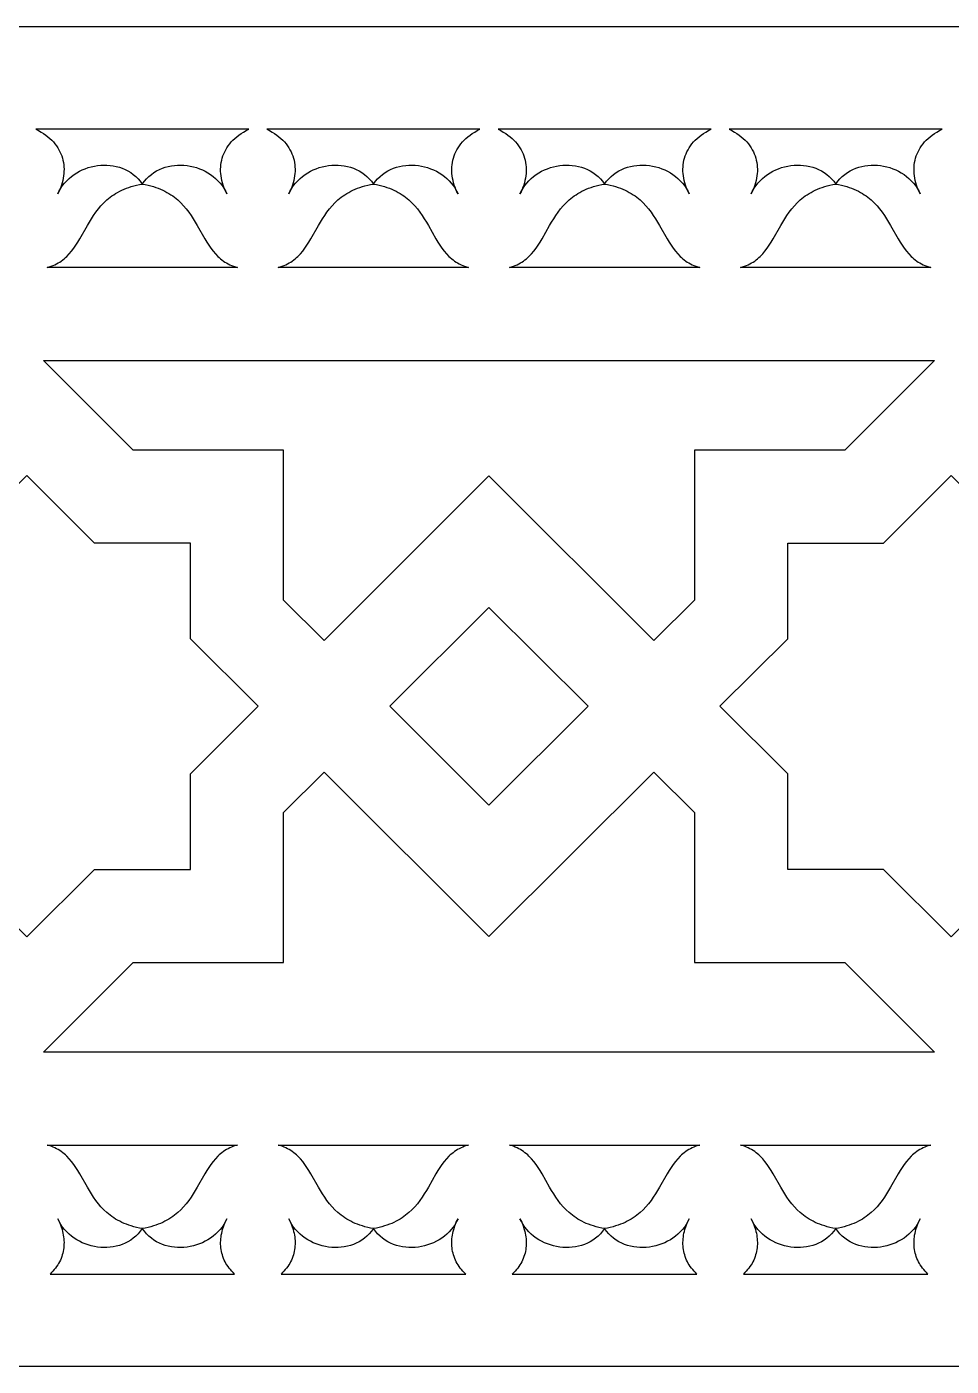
# Model space of a CAD drawing. Extents: x -53 to 63, y -91 to -51.
# Drawn here: x -25.45 to 2.14, y -91.21 to -51.22 of the extents above; entities that cross this region are included whole.
import ezdxf

# ---------------------------------------------------------------- set-up
doc = ezdxf.new("R2010")
doc.units = 0
doc.header["$MEASUREMENT"] = 0
doc.layers.add('LAYER_1', color=18, linetype='CONTINUOUS')

msp = doc.modelspace()

# ---------------------------------------------------------------- linework, layer by layer
at = {"layer": 'LAYER_1'}
for points in [[(63.41, -51.22), (-53.042, -51.22)], [(-53.042, -91.206), (63.41, -91.206)]]:
    msp.add_lwpolyline(points, dxfattribs=at)
for points in [[(-18.824, -54.279), (-25.183, -54.279), (-25.103, -54.319), (-25.027, -54.361), (-24.955, -54.406), (-24.887, -54.453), (-24.824, -54.501), (-24.764, -54.552), (-24.709, -54.604), (-24.658, -54.658), (-24.611, -54.714), (-24.568, -54.771), (-24.528, -54.829), (-24.493, -54.889), (-24.461, -54.95), (-24.434, -55.012), (-24.41, -55.075), (-24.389, -55.139), (-24.372, -55.204), (-24.359, -55.269), (-24.35, -55.336), (-24.344, -55.402), (-24.341, -55.469), (-24.342, -55.537), (-24.346, -55.604), (-24.353, -55.672), (-24.364, -55.74), (-24.378, -55.808), (-24.395, -55.875), (-24.415, -55.943), (-24.438, -56.01), (-24.464, -56.076), (-24.494, -56.142), (-24.526, -56.208), (-24.483, -56.12), (-24.435, -56.037), (-24.381, -55.959), (-24.322, -55.884), (-24.259, -55.814), (-24.19, -55.749), (-24.118, -55.688), (-24.042, -55.632), (-23.962, -55.581), (-23.88, -55.534), (-23.795, -55.493), (-23.707, -55.457), (-23.618, -55.425), (-23.526, -55.399), (-23.434, -55.379), (-23.34, -55.363), (-23.246, -55.353), (-23.152, -55.349), (-23.058, -55.35), (-22.964, -55.357), (-22.871, -55.369), (-22.78, -55.388), (-22.689, -55.412), (-22.601, -55.443), (-22.515, -55.479), (-22.431, -55.522), (-22.351, -55.571), (-22.273, -55.627), (-22.2, -55.688), (-22.13, -55.757), (-22.064, -55.831), (-22.004, -55.913), (-21.917, -55.929), (-21.833, -55.948), (-21.752, -55.968), (-21.674, -55.991), (-21.6, -56.015), (-21.528, -56.041), (-21.459, -56.069), (-21.392, -56.099), (-21.328, -56.131), (-21.267, -56.164), (-21.208, -56.198), (-21.151, -56.234), (-21.097, -56.271), (-21.044, -56.31), (-20.994, -56.35), (-20.946, -56.39), (-20.854, -56.476), (-20.77, -56.565), (-20.691, -56.657), (-20.618, -56.752), (-20.55, -56.85), (-20.485, -56.949), (-20.423, -57.049), (-20.364, -57.15), (-20.138, -57.549), (-20.08, -57.645), (-20.021, -57.738), (-19.959, -57.828), (-19.893, -57.914), (-19.824, -57.996), (-19.75, -58.074), (-19.711, -58.11), (-19.671, -58.146), (-19.628, -58.179), (-19.585, -58.212), (-19.539, -58.242), (-19.492, -58.271), (-19.443, -58.299), (-19.392, -58.324), (-19.339, -58.348), (-19.284, -58.37), (-19.226, -58.389), (-19.166, -58.407), (-24.84, -58.407), (-24.781, -58.389), (-24.723, -58.37), (-24.668, -58.348), (-24.615, -58.324), (-24.564, -58.299), (-24.514, -58.271), (-24.467, -58.242), (-24.422, -58.212), (-24.378, -58.179), (-24.336, -58.146), (-24.296, -58.11), (-24.257, -58.074), (-24.183, -57.996), (-24.113, -57.914), (-24.048, -57.828), (-23.986, -57.738), (-23.926, -57.645), (-23.869, -57.549), (-23.642, -57.15), (-23.583, -57.049), (-23.522, -56.949), (-23.457, -56.85), (-23.388, -56.752), (-23.315, -56.657), (-23.237, -56.565), (-23.152, -56.476), (-23.061, -56.39), (-23.013, -56.35), (-22.963, -56.31), (-22.91, -56.271), (-22.856, -56.234), (-22.799, -56.198), (-22.74, -56.164), (-22.679, -56.131), (-22.615, -56.099), (-22.548, -56.069), (-22.479, -56.041), (-22.407, -56.015), (-22.333, -55.991), (-22.255, -55.968), (-22.174, -55.948), (-22.091, -55.929), (-22.004, -55.913), (-21.943, -55.831), (-21.877, -55.757), (-21.808, -55.688), (-21.734, -55.627), (-21.656, -55.571), (-21.576, -55.522), (-21.492, -55.479), (-21.406, -55.443), (-21.318, -55.412), (-21.227, -55.388), (-21.136, -55.369), (-21.043, -55.357), (-20.949, -55.35), (-20.855, -55.349), (-20.76, -55.353), (-20.666, -55.363), (-20.573, -55.379), (-20.48, -55.399), (-20.389, -55.425), (-20.299, -55.457), (-20.212, -55.493), (-20.127, -55.534), (-20.044, -55.581), (-19.964, -55.632), (-19.888, -55.688), (-19.816, -55.749), (-19.748, -55.814), (-19.684, -55.884), (-19.625, -55.959), (-19.571, -56.037), (-19.523, -56.12), (-19.48, -56.208), (-19.512, -56.142), (-19.542, -56.076), (-19.568, -56.01), (-19.591, -55.943), (-19.611, -55.875), (-19.629, -55.808), (-19.642, -55.74), (-19.653, -55.672), (-19.661, -55.604), (-19.665, -55.537), (-19.666, -55.469), (-19.663, -55.402), (-19.657, -55.336), (-19.647, -55.269), (-19.634, -55.204), (-19.617, -55.139), (-19.597, -55.075), (-19.573, -55.012), (-19.545, -54.95), (-19.514, -54.889), (-19.478, -54.829), (-19.439, -54.771), (-19.396, -54.714), (-19.349, -54.658), (-19.298, -54.604), (-19.243, -54.552), (-19.183, -54.501), (-19.12, -54.453), (-19.052, -54.406), (-18.98, -54.361), (-18.904, -54.319)], [(-11.925, -54.279), (-18.287, -54.279), (-18.206, -54.319), (-18.13, -54.361), (-18.058, -54.406), (-17.99, -54.453), (-17.927, -54.501), (-17.867, -54.552), (-17.812, -54.604), (-17.761, -54.658), (-17.714, -54.714), (-17.671, -54.771), (-17.631, -54.829), (-17.596, -54.889), (-17.564, -54.95), (-17.537, -55.012), (-17.513, -55.075), (-17.492, -55.139), (-17.476, -55.204), (-17.463, -55.269), (-17.453, -55.336), (-17.447, -55.402), (-17.445, -55.469), (-17.445, -55.537), (-17.45, -55.604), (-17.457, -55.672), (-17.468, -55.74), (-17.482, -55.808), (-17.499, -55.875), (-17.519, -55.943), (-17.543, -56.01), (-17.569, -56.076), (-17.599, -56.142), (-17.631, -56.208), (-17.589, -56.12), (-17.541, -56.037), (-17.487, -55.959), (-17.428, -55.884), (-17.364, -55.814), (-17.296, -55.749), (-17.224, -55.688), (-17.147, -55.632), (-17.068, -55.581), (-16.985, -55.534), (-16.9, -55.493), (-16.812, -55.457), (-16.723, -55.425), (-16.631, -55.399), (-16.539, -55.379), (-16.445, -55.363), (-16.351, -55.353), (-16.257, -55.349), (-16.162, -55.35), (-16.068, -55.357), (-15.975, -55.369), (-15.883, -55.388), (-15.793, -55.412), (-15.704, -55.443), (-15.618, -55.479), (-15.534, -55.522), (-15.453, -55.571), (-15.376, -55.627), (-15.302, -55.688), (-15.232, -55.757), (-15.166, -55.831), (-15.105, -55.913), (-15.018, -55.929), (-14.934, -55.948), (-14.853, -55.968), (-14.776, -55.991), (-14.701, -56.015), (-14.629, -56.041), (-14.56, -56.069), (-14.493, -56.099), (-14.429, -56.131), (-14.368, -56.164), (-14.309, -56.198), (-14.252, -56.234), (-14.198, -56.271), (-14.145, -56.31), (-14.095, -56.35), (-14.047, -56.39), (-13.955, -56.476), (-13.871, -56.565), (-13.792, -56.657), (-13.719, -56.752), (-13.65, -56.85), (-13.586, -56.949), (-13.524, -57.049), (-13.465, -57.15), (-13.238, -57.549), (-13.181, -57.645), (-13.121, -57.738), (-13.059, -57.828), (-12.993, -57.914), (-12.924, -57.996), (-12.85, -58.074), (-12.811, -58.11), (-12.77, -58.146), (-12.728, -58.179), (-12.684, -58.212), (-12.639, -58.242), (-12.592, -58.271), (-12.542, -58.299), (-12.491, -58.324), (-12.438, -58.348), (-12.383, -58.37), (-12.325, -58.389), (-12.265, -58.407), (-17.946, -58.407), (-17.886, -58.389), (-17.828, -58.37), (-17.773, -58.348), (-17.72, -58.324), (-17.669, -58.299), (-17.619, -58.271), (-17.572, -58.242), (-17.527, -58.212), (-17.483, -58.179), (-17.441, -58.146), (-17.4, -58.11), (-17.361, -58.074), (-17.287, -57.996), (-17.217, -57.914), (-17.152, -57.828), (-17.09, -57.738), (-17.03, -57.645), (-16.972, -57.549), (-16.746, -57.15), (-16.687, -57.049), (-16.625, -56.949), (-16.56, -56.85), (-16.492, -56.752), (-16.418, -56.657), (-16.34, -56.565), (-16.255, -56.476), (-16.164, -56.39), (-16.116, -56.35), (-16.065, -56.31), (-16.013, -56.271), (-15.958, -56.234), (-15.902, -56.198), (-15.843, -56.164), (-15.781, -56.131), (-15.717, -56.099), (-15.651, -56.069), (-15.582, -56.041), (-15.51, -56.015), (-15.435, -55.991), (-15.357, -55.968), (-15.276, -55.948), (-15.192, -55.929), (-15.105, -55.913), (-15.044, -55.831), (-14.979, -55.757), (-14.909, -55.688), (-14.835, -55.627), (-14.757, -55.571), (-14.676, -55.522), (-14.592, -55.479), (-14.506, -55.443), (-14.418, -55.412), (-14.327, -55.388), (-14.235, -55.369), (-14.142, -55.357), (-14.048, -55.35), (-13.954, -55.349), (-13.86, -55.353), (-13.765, -55.363), (-13.672, -55.379), (-13.579, -55.399), (-13.488, -55.425), (-13.398, -55.457), (-13.311, -55.493), (-13.225, -55.534), (-13.143, -55.581), (-13.063, -55.632), (-12.987, -55.688), (-12.915, -55.749), (-12.847, -55.814), (-12.783, -55.884), (-12.724, -55.959), (-12.67, -56.037), (-12.622, -56.12), (-12.58, -56.208), (-12.612, -56.142), (-12.642, -56.076), (-12.668, -56.01), (-12.692, -55.943), (-12.712, -55.875), (-12.729, -55.808), (-12.743, -55.74), (-12.754, -55.672), (-12.761, -55.604), (-12.766, -55.537), (-12.767, -55.469), (-12.764, -55.402), (-12.758, -55.336), (-12.749, -55.269), (-12.736, -55.204), (-12.719, -55.139), (-12.699, -55.075), (-12.675, -55.012), (-12.647, -54.95), (-12.615, -54.889), (-12.58, -54.829), (-12.541, -54.771), (-12.498, -54.714), (-12.45, -54.658), (-12.399, -54.604), (-12.344, -54.552), (-12.285, -54.501), (-12.221, -54.453), (-12.154, -54.406), (-12.082, -54.361), (-12.005, -54.319)], [(-5.025, -54.279), (-11.387, -54.279), (-11.306, -54.319), (-11.23, -54.361), (-11.158, -54.406), (-11.09, -54.453), (-11.027, -54.501), (-10.968, -54.552), (-10.912, -54.604), (-10.861, -54.658), (-10.814, -54.714), (-10.771, -54.771), (-10.732, -54.829), (-10.696, -54.889), (-10.665, -54.95), (-10.637, -55.012), (-10.613, -55.075), (-10.592, -55.139), (-10.576, -55.204), (-10.563, -55.269), (-10.553, -55.336), (-10.547, -55.402), (-10.545, -55.469), (-10.545, -55.537), (-10.55, -55.604), (-10.557, -55.672), (-10.568, -55.74), (-10.582, -55.808), (-10.599, -55.875), (-10.619, -55.943), (-10.643, -56.01), (-10.669, -56.076), (-10.699, -56.142), (-10.731, -56.208), (-10.689, -56.12), (-10.641, -56.037), (-10.587, -55.959), (-10.528, -55.884), (-10.464, -55.814), (-10.396, -55.749), (-10.324, -55.688), (-10.248, -55.632), (-10.168, -55.581), (-10.086, -55.534), (-10, -55.493), (-9.913, -55.457), (-9.823, -55.425), (-9.732, -55.399), (-9.639, -55.379), (-9.546, -55.363), (-9.451, -55.353), (-9.357, -55.349), (-9.263, -55.35), (-9.169, -55.357), (-9.076, -55.369), (-8.984, -55.388), (-8.893, -55.412), (-8.805, -55.443), (-8.719, -55.479), (-8.635, -55.522), (-8.554, -55.571), (-8.476, -55.627), (-8.402, -55.688), (-8.332, -55.757), (-8.267, -55.831), (-8.206, -55.913), (-8.119, -55.929), (-8.035, -55.948), (-7.954, -55.968), (-7.876, -55.991), (-7.802, -56.015), (-7.73, -56.041), (-7.661, -56.069), (-7.594, -56.099), (-7.53, -56.131), (-7.469, -56.164), (-7.41, -56.198), (-7.353, -56.234), (-7.298, -56.271), (-7.246, -56.31), (-7.196, -56.35), (-7.147, -56.39), (-7.056, -56.476), (-6.971, -56.565), (-6.893, -56.657), (-6.82, -56.752), (-6.751, -56.85), (-6.686, -56.949), (-6.625, -57.049), (-6.565, -57.15), (-6.339, -57.549), (-6.281, -57.645), (-6.221, -57.738), (-6.159, -57.828), (-6.093, -57.914), (-6.024, -57.996), (-5.95, -58.074), (-5.91, -58.11), (-5.87, -58.146), (-5.828, -58.179), (-5.784, -58.212), (-5.739, -58.242), (-5.691, -58.271), (-5.642, -58.299), (-5.591, -58.324), (-5.538, -58.348), (-5.482, -58.37), (-5.425, -58.389), (-5.365, -58.407), (-11.046, -58.407), (-10.986, -58.389), (-10.929, -58.37), (-10.873, -58.348), (-10.82, -58.324), (-10.769, -58.299), (-10.72, -58.271), (-10.673, -58.242), (-10.627, -58.212), (-10.583, -58.179), (-10.541, -58.146), (-10.501, -58.11), (-10.462, -58.074), (-10.387, -57.996), (-10.318, -57.914), (-10.252, -57.828), (-10.19, -57.738), (-10.131, -57.645), (-10.073, -57.549), (-9.846, -57.15), (-9.787, -57.049), (-9.725, -56.949), (-9.661, -56.85), (-9.592, -56.752), (-9.519, -56.657), (-9.44, -56.565), (-9.356, -56.476), (-9.264, -56.39), (-9.216, -56.35), (-9.166, -56.31), (-9.113, -56.271), (-9.059, -56.234), (-9.002, -56.198), (-8.943, -56.164), (-8.882, -56.131), (-8.818, -56.099), (-8.751, -56.069), (-8.682, -56.041), (-8.61, -56.015), (-8.535, -55.991), (-8.457, -55.968), (-8.377, -55.948), (-8.293, -55.929), (-8.206, -55.913), (-8.145, -55.831), (-8.079, -55.757), (-8.009, -55.688), (-7.935, -55.627), (-7.858, -55.571), (-7.777, -55.522), (-7.693, -55.479), (-7.607, -55.443), (-7.518, -55.412), (-7.428, -55.388), (-7.336, -55.369), (-7.243, -55.357), (-7.149, -55.35), (-7.055, -55.349), (-6.96, -55.353), (-6.866, -55.363), (-6.772, -55.379), (-6.68, -55.399), (-6.588, -55.425), (-6.499, -55.457), (-6.411, -55.493), (-6.326, -55.534), (-6.243, -55.581), (-6.164, -55.632), (-6.088, -55.688), (-6.015, -55.749), (-5.947, -55.814), (-5.883, -55.884), (-5.825, -55.959), (-5.771, -56.037), (-5.723, -56.12), (-5.68, -56.208), (-5.713, -56.142), (-5.742, -56.076), (-5.768, -56.01), (-5.792, -55.943), (-5.812, -55.875), (-5.829, -55.808), (-5.843, -55.74), (-5.854, -55.672), (-5.862, -55.604), (-5.866, -55.537), (-5.867, -55.469), (-5.864, -55.402), (-5.858, -55.336), (-5.849, -55.269), (-5.836, -55.204), (-5.819, -55.139), (-5.799, -55.075), (-5.775, -55.012), (-5.747, -54.95), (-5.715, -54.889), (-5.68, -54.829), (-5.641, -54.771), (-5.598, -54.714), (-5.551, -54.658), (-5.499, -54.604), (-5.444, -54.552), (-5.385, -54.501), (-5.322, -54.453), (-5.254, -54.406), (-5.182, -54.361), (-5.106, -54.319)], [(1.872, -54.279), (-4.488, -54.279), (-4.407, -54.319), (-4.331, -54.361), (-4.259, -54.406), (-4.191, -54.453), (-4.128, -54.501), (-4.069, -54.552), (-4.014, -54.604), (-3.962, -54.658), (-3.915, -54.714), (-3.872, -54.771), (-3.833, -54.829), (-3.797, -54.889), (-3.766, -54.95), (-3.738, -55.012), (-3.714, -55.075), (-3.694, -55.139), (-3.677, -55.204), (-3.664, -55.269), (-3.654, -55.336), (-3.648, -55.402), (-3.645, -55.469), (-3.646, -55.537), (-3.65, -55.604), (-3.658, -55.672), (-3.668, -55.74), (-3.682, -55.808), (-3.699, -55.875), (-3.72, -55.943), (-3.743, -56.01), (-3.769, -56.076), (-3.798, -56.142), (-3.83, -56.208), (-3.788, -56.12), (-3.74, -56.037), (-3.686, -55.959), (-3.627, -55.884), (-3.563, -55.814), (-3.495, -55.749), (-3.423, -55.688), (-3.347, -55.632), (-3.267, -55.581), (-3.185, -55.534), (-3.099, -55.493), (-3.012, -55.457), (-2.922, -55.425), (-2.831, -55.399), (-2.738, -55.379), (-2.645, -55.363), (-2.551, -55.353), (-2.457, -55.349), (-2.362, -55.35), (-2.269, -55.357), (-2.176, -55.369), (-2.084, -55.388), (-1.994, -55.412), (-1.905, -55.443), (-1.819, -55.479), (-1.735, -55.522), (-1.655, -55.571), (-1.577, -55.627), (-1.504, -55.688), (-1.434, -55.757), (-1.368, -55.831), (-1.307, -55.913), (-1.22, -55.929), (-1.137, -55.948), (-1.056, -55.968), (-0.978, -55.991), (-0.904, -56.015), (-0.832, -56.041), (-0.763, -56.069), (-0.696, -56.099), (-0.632, -56.131), (-0.571, -56.164), (-0.512, -56.198), (-0.455, -56.234), (-0.401, -56.271), (-0.348, -56.31), (-0.298, -56.35), (-0.25, -56.39), (-0.159, -56.476), (-0.074, -56.565), (0.004, -56.657), (0.077, -56.752), (0.146, -56.85), (0.211, -56.949), (0.272, -57.049), (0.331, -57.15), (0.558, -57.549), (0.615, -57.645), (0.675, -57.738), (0.737, -57.828), (0.802, -57.914), (0.872, -57.996), (0.946, -58.074), (0.985, -58.11), (1.025, -58.146), (1.067, -58.179), (1.111, -58.212), (1.156, -58.242), (1.203, -58.271), (1.252, -58.299), (1.303, -58.324), (1.357, -58.348), (1.412, -58.37), (1.469, -58.389), (1.529, -58.407), (-4.145, -58.407), (-4.085, -58.389), (-4.027, -58.37), (-3.972, -58.348), (-3.919, -58.324), (-3.868, -58.299), (-3.819, -58.271), (-3.772, -58.242), (-3.726, -58.212), (-3.683, -58.179), (-3.641, -58.146), (-3.6, -58.11), (-3.561, -58.074), (-3.487, -57.996), (-3.418, -57.914), (-3.352, -57.828), (-3.29, -57.738), (-3.231, -57.645), (-3.173, -57.549), (-2.947, -57.15), (-2.888, -57.049), (-2.826, -56.949), (-2.762, -56.85), (-2.693, -56.752), (-2.62, -56.657), (-2.541, -56.565), (-2.457, -56.476), (-2.366, -56.39), (-2.317, -56.35), (-2.267, -56.31), (-2.215, -56.271), (-2.16, -56.234), (-2.103, -56.198), (-2.044, -56.164), (-1.983, -56.131), (-1.919, -56.099), (-1.853, -56.069), (-1.783, -56.041), (-1.711, -56.015), (-1.637, -55.991), (-1.559, -55.968), (-1.478, -55.948), (-1.394, -55.929), (-1.307, -55.913), (-1.247, -55.831), (-1.181, -55.757), (-1.111, -55.688), (-1.038, -55.627), (-0.96, -55.571), (-0.88, -55.522), (-0.796, -55.479), (-0.71, -55.443), (-0.622, -55.412), (-0.532, -55.388), (-0.44, -55.369), (-0.347, -55.357), (-0.253, -55.35), (-0.159, -55.349), (-0.065, -55.353), (0.029, -55.363), (0.123, -55.379), (0.215, -55.399), (0.306, -55.425), (0.396, -55.457), (0.484, -55.493), (0.569, -55.534), (0.651, -55.581), (0.731, -55.632), (0.807, -55.688), (0.879, -55.749), (0.947, -55.814), (1.011, -55.884), (1.07, -55.959), (1.124, -56.037), (1.172, -56.12), (1.215, -56.208), (1.183, -56.142), (1.153, -56.076), (1.127, -56.01), (1.104, -55.943), (1.084, -55.875), (1.067, -55.808), (1.053, -55.74), (1.042, -55.672), (1.035, -55.604), (1.03, -55.537), (1.03, -55.469), (1.032, -55.402), (1.038, -55.336), (1.048, -55.269), (1.061, -55.204), (1.078, -55.139), (1.098, -55.075), (1.122, -55.012), (1.15, -54.95), (1.181, -54.889), (1.217, -54.829), (1.256, -54.771), (1.299, -54.714), (1.346, -54.658), (1.397, -54.604), (1.453, -54.552), (1.512, -54.501), (1.575, -54.453), (1.643, -54.406), (1.715, -54.361), (1.791, -54.319)], [(-11.656, -61.183), (1.643, -61.183), (-1.035, -63.859), (-5.525, -63.859), (-5.525, -68.339), (-6.731, -69.542), (-11.656, -64.63), (-16.58, -69.542), (-17.786, -68.339), (-17.786, -63.859), (-22.276, -63.859), (-24.954, -61.183)], [(-25.451, -64.62), (-27.473, -66.636), (-30.332, -66.636), (-30.332, -69.489), (-32.354, -71.505), (-30.332, -73.522), (-30.332, -76.374), (-27.473, -76.374), (-25.451, -78.39), (-23.43, -76.374), (-20.57, -76.374), (-20.57, -73.522), (-18.549, -71.505), (-20.57, -69.489), (-20.57, -66.636), (-23.43, -66.636)], [(2.14, -64.62), (4.161, -66.636), (7.021, -66.636), (7.021, -69.489), (9.043, -71.505), (7.021, -73.522), (7.021, -76.374), (4.161, -76.374), (2.14, -78.39), (0.118, -76.374), (-2.741, -76.374), (-2.741, -73.522), (-4.763, -71.505), (-2.741, -69.489), (-2.741, -66.636), (0.118, -66.636)], [(-11.656, -68.557), (-8.7, -71.505), (-11.656, -74.454), (-14.611, -71.505)], [(-11.656, -78.38), (-6.731, -73.468), (-5.525, -74.672), (-5.525, -79.151), (-1.035, -79.151), (1.643, -81.827), (-11.656, -81.827), (-24.954, -81.827), (-22.276, -79.151), (-17.786, -79.151), (-17.786, -74.672), (-16.58, -73.468)], [(-24.758, -88.454), (-19.248, -88.454), (-19.293, -88.411), (-19.335, -88.368), (-19.374, -88.323), (-19.411, -88.278), (-19.445, -88.231), (-19.477, -88.184), (-19.506, -88.136), (-19.532, -88.087), (-19.556, -88.037), (-19.578, -87.987), (-19.597, -87.935), (-19.614, -87.884), (-19.628, -87.831), (-19.64, -87.779), (-19.65, -87.725), (-19.657, -87.672), (-19.662, -87.618), (-19.665, -87.564), (-19.665, -87.509), (-19.664, -87.455), (-19.66, -87.4), (-19.654, -87.345), (-19.646, -87.29), (-19.635, -87.235), (-19.623, -87.18), (-19.609, -87.126), (-19.574, -87.017), (-19.531, -86.909), (-19.48, -86.803), (-19.523, -86.89), (-19.571, -86.973), (-19.625, -87.052), (-19.684, -87.127), (-19.748, -87.196), (-19.816, -87.262), (-19.888, -87.323), (-19.964, -87.379), (-20.044, -87.43), (-20.127, -87.476), (-20.212, -87.518), (-20.299, -87.554), (-20.389, -87.585), (-20.48, -87.611), (-20.573, -87.632), (-20.666, -87.648), (-20.76, -87.657), (-20.855, -87.662), (-20.949, -87.661), (-21.043, -87.654), (-21.136, -87.641), (-21.227, -87.623), (-21.318, -87.598), (-21.406, -87.568), (-21.492, -87.531), (-21.576, -87.488), (-21.656, -87.439), (-21.734, -87.384), (-21.808, -87.322), (-21.877, -87.254), (-21.943, -87.179), (-22.004, -87.097), (-22.091, -87.081), (-22.174, -87.063), (-22.255, -87.042), (-22.333, -87.02), (-22.407, -86.995), (-22.479, -86.969), (-22.548, -86.941), (-22.615, -86.911), (-22.679, -86.88), (-22.74, -86.847), (-22.799, -86.813), (-22.856, -86.777), (-22.91, -86.739), (-22.963, -86.701), (-23.013, -86.661), (-23.061, -86.62), (-23.152, -86.535), (-23.237, -86.446), (-23.315, -86.354), (-23.388, -86.258), (-23.457, -86.161), (-23.522, -86.062), (-23.583, -85.962), (-23.642, -85.861), (-23.869, -85.462), (-23.926, -85.366), (-23.986, -85.273), (-24.048, -85.183), (-24.113, -85.097), (-24.183, -85.014), (-24.257, -84.937), (-24.296, -84.9), (-24.336, -84.865), (-24.378, -84.831), (-24.422, -84.799), (-24.467, -84.768), (-24.514, -84.739), (-24.564, -84.712), (-24.615, -84.686), (-24.668, -84.663), (-24.723, -84.641), (-24.781, -84.621), (-24.84, -84.604), (-19.166, -84.604), (-19.226, -84.621), (-19.284, -84.641), (-19.339, -84.663), (-19.392, -84.686), (-19.443, -84.712), (-19.492, -84.739), (-19.539, -84.768), (-19.585, -84.799), (-19.628, -84.831), (-19.671, -84.865), (-19.711, -84.9), (-19.75, -84.937), (-19.824, -85.014), (-19.893, -85.097), (-19.959, -85.183), (-20.021, -85.273), (-20.08, -85.366), (-20.138, -85.462), (-20.364, -85.861), (-20.423, -85.962), (-20.485, -86.062), (-20.55, -86.161), (-20.618, -86.258), (-20.691, -86.354), (-20.77, -86.446), (-20.854, -86.535), (-20.946, -86.62), (-20.994, -86.661), (-21.044, -86.701), (-21.097, -86.739), (-21.151, -86.777), (-21.208, -86.813), (-21.267, -86.847), (-21.328, -86.88), (-21.392, -86.911), (-21.459, -86.941), (-21.528, -86.969), (-21.6, -86.995), (-21.674, -87.02), (-21.752, -87.042), (-21.833, -87.063), (-21.917, -87.081), (-22.004, -87.097), (-22.064, -87.179), (-22.13, -87.254), (-22.2, -87.322), (-22.273, -87.384), (-22.351, -87.439), (-22.431, -87.488), (-22.515, -87.531), (-22.601, -87.568), (-22.689, -87.598), (-22.78, -87.623), (-22.871, -87.641), (-22.964, -87.654), (-23.058, -87.661), (-23.152, -87.662), (-23.246, -87.657), (-23.34, -87.648), (-23.434, -87.632), (-23.526, -87.611), (-23.618, -87.585), (-23.707, -87.554), (-23.795, -87.518), (-23.88, -87.476), (-23.962, -87.43), (-24.042, -87.379), (-24.118, -87.323), (-24.19, -87.262), (-24.259, -87.196), (-24.322, -87.127), (-24.381, -87.052), (-24.435, -86.973), (-24.483, -86.89), (-24.526, -86.803), (-24.475, -86.909), (-24.432, -87.017), (-24.397, -87.126), (-24.383, -87.18), (-24.371, -87.235), (-24.361, -87.29), (-24.352, -87.345), (-24.346, -87.4), (-24.343, -87.455), (-24.341, -87.509), (-24.342, -87.564), (-24.344, -87.618), (-24.349, -87.672), (-24.357, -87.725), (-24.366, -87.779), (-24.378, -87.831), (-24.393, -87.884), (-24.41, -87.935), (-24.429, -87.987), (-24.45, -88.037), (-24.474, -88.087), (-24.501, -88.136), (-24.53, -88.184), (-24.562, -88.231), (-24.596, -88.278), (-24.632, -88.323), (-24.672, -88.368), (-24.714, -88.411)], [(-17.861, -88.454), (-12.35, -88.454), (-12.394, -88.411), (-12.436, -88.368), (-12.476, -88.323), (-12.512, -88.278), (-12.547, -88.231), (-12.578, -88.184), (-12.607, -88.136), (-12.634, -88.087), (-12.658, -88.037), (-12.679, -87.987), (-12.698, -87.935), (-12.715, -87.884), (-12.729, -87.831), (-12.741, -87.779), (-12.751, -87.725), (-12.758, -87.672), (-12.763, -87.618), (-12.766, -87.564), (-12.766, -87.509), (-12.765, -87.455), (-12.761, -87.4), (-12.755, -87.345), (-12.746, -87.29), (-12.736, -87.235), (-12.724, -87.18), (-12.709, -87.126), (-12.674, -87.017), (-12.631, -86.909), (-12.58, -86.803), (-12.622, -86.89), (-12.67, -86.973), (-12.724, -87.052), (-12.783, -87.127), (-12.847, -87.196), (-12.915, -87.262), (-12.987, -87.323), (-13.063, -87.379), (-13.143, -87.43), (-13.225, -87.476), (-13.311, -87.518), (-13.398, -87.554), (-13.488, -87.585), (-13.579, -87.611), (-13.672, -87.632), (-13.765, -87.648), (-13.86, -87.657), (-13.954, -87.662), (-14.048, -87.661), (-14.142, -87.654), (-14.235, -87.641), (-14.327, -87.623), (-14.418, -87.598), (-14.506, -87.568), (-14.592, -87.531), (-14.676, -87.488), (-14.757, -87.439), (-14.835, -87.384), (-14.909, -87.322), (-14.979, -87.254), (-15.044, -87.179), (-15.105, -87.097), (-15.192, -87.081), (-15.276, -87.063), (-15.357, -87.042), (-15.435, -87.02), (-15.51, -86.995), (-15.582, -86.969), (-15.651, -86.941), (-15.717, -86.911), (-15.781, -86.88), (-15.843, -86.847), (-15.902, -86.813), (-15.958, -86.777), (-16.013, -86.739), (-16.065, -86.701), (-16.116, -86.661), (-16.164, -86.62), (-16.255, -86.535), (-16.34, -86.446), (-16.418, -86.354), (-16.492, -86.258), (-16.56, -86.161), (-16.625, -86.062), (-16.687, -85.962), (-16.746, -85.861), (-16.972, -85.462), (-17.03, -85.366), (-17.09, -85.273), (-17.152, -85.183), (-17.217, -85.097), (-17.287, -85.014), (-17.361, -84.937), (-17.4, -84.9), (-17.441, -84.865), (-17.483, -84.831), (-17.527, -84.799), (-17.572, -84.768), (-17.619, -84.739), (-17.669, -84.712), (-17.72, -84.686), (-17.773, -84.663), (-17.828, -84.641), (-17.886, -84.621), (-17.946, -84.604), (-12.265, -84.604), (-12.325, -84.621), (-12.383, -84.641), (-12.438, -84.663), (-12.491, -84.686), (-12.542, -84.712), (-12.592, -84.739), (-12.639, -84.768), (-12.684, -84.799), (-12.728, -84.831), (-12.77, -84.865), (-12.811, -84.9), (-12.85, -84.937), (-12.924, -85.014), (-12.993, -85.097), (-13.059, -85.183), (-13.121, -85.273), (-13.181, -85.366), (-13.238, -85.462), (-13.465, -85.861), (-13.524, -85.962), (-13.586, -86.062), (-13.65, -86.161), (-13.719, -86.258), (-13.792, -86.354), (-13.871, -86.446), (-13.955, -86.535), (-14.047, -86.62), (-14.095, -86.661), (-14.145, -86.701), (-14.198, -86.739), (-14.252, -86.777), (-14.309, -86.813), (-14.368, -86.847), (-14.429, -86.88), (-14.493, -86.911), (-14.56, -86.941), (-14.629, -86.969), (-14.701, -86.995), (-14.776, -87.02), (-14.853, -87.042), (-14.934, -87.063), (-15.018, -87.081), (-15.105, -87.097), (-15.166, -87.179), (-15.232, -87.254), (-15.302, -87.322), (-15.376, -87.384), (-15.453, -87.439), (-15.534, -87.488), (-15.618, -87.531), (-15.704, -87.568), (-15.793, -87.598), (-15.883, -87.623), (-15.975, -87.641), (-16.068, -87.654), (-16.162, -87.661), (-16.257, -87.662), (-16.351, -87.657), (-16.445, -87.648), (-16.539, -87.632), (-16.631, -87.611), (-16.723, -87.585), (-16.812, -87.554), (-16.9, -87.518), (-16.985, -87.476), (-17.068, -87.43), (-17.147, -87.379), (-17.224, -87.323), (-17.296, -87.262), (-17.364, -87.196), (-17.428, -87.127), (-17.487, -87.052), (-17.541, -86.973), (-17.589, -86.89), (-17.631, -86.803), (-17.58, -86.909), (-17.537, -87.017), (-17.502, -87.126), (-17.487, -87.18), (-17.475, -87.235), (-17.465, -87.29), (-17.456, -87.345), (-17.45, -87.4), (-17.446, -87.455), (-17.445, -87.509), (-17.445, -87.564), (-17.448, -87.618), (-17.453, -87.672), (-17.46, -87.725), (-17.47, -87.779), (-17.482, -87.831), (-17.496, -87.884), (-17.513, -87.935), (-17.532, -87.987), (-17.553, -88.037), (-17.577, -88.087), (-17.604, -88.136), (-17.633, -88.184), (-17.664, -88.231), (-17.699, -88.278), (-17.735, -88.323), (-17.775, -88.368), (-17.817, -88.411)], [(-10.961, -88.454), (-5.45, -88.454), (-5.495, -88.411), (-5.537, -88.368), (-5.576, -88.323), (-5.613, -88.278), (-5.647, -88.231), (-5.678, -88.184), (-5.708, -88.136), (-5.734, -88.087), (-5.758, -88.037), (-5.78, -87.987), (-5.799, -87.935), (-5.815, -87.884), (-5.83, -87.831), (-5.842, -87.779), (-5.851, -87.725), (-5.859, -87.672), (-5.864, -87.618), (-5.866, -87.564), (-5.867, -87.509), (-5.865, -87.455), (-5.861, -87.4), (-5.855, -87.345), (-5.847, -87.29), (-5.836, -87.235), (-5.824, -87.18), (-5.809, -87.126), (-5.774, -87.017), (-5.731, -86.909), (-5.68, -86.803), (-5.723, -86.89), (-5.771, -86.973), (-5.825, -87.052), (-5.883, -87.127), (-5.947, -87.196), (-6.015, -87.262), (-6.088, -87.323), (-6.164, -87.379), (-6.243, -87.43), (-6.326, -87.476), (-6.411, -87.518), (-6.499, -87.554), (-6.588, -87.585), (-6.68, -87.611), (-6.772, -87.632), (-6.866, -87.648), (-6.96, -87.657), (-7.055, -87.662), (-7.149, -87.661), (-7.243, -87.654), (-7.336, -87.641), (-7.428, -87.623), (-7.518, -87.598), (-7.607, -87.568), (-7.693, -87.531), (-7.777, -87.488), (-7.858, -87.439), (-7.935, -87.384), (-8.009, -87.322), (-8.079, -87.254), (-8.145, -87.179), (-8.206, -87.097), (-8.293, -87.081), (-8.377, -87.063), (-8.457, -87.042), (-8.535, -87.02), (-8.61, -86.995), (-8.682, -86.969), (-8.751, -86.941), (-8.818, -86.911), (-8.882, -86.88), (-8.943, -86.847), (-9.002, -86.813), (-9.059, -86.777), (-9.113, -86.739), (-9.166, -86.701), (-9.216, -86.661), (-9.264, -86.62), (-9.356, -86.535), (-9.44, -86.446), (-9.519, -86.354), (-9.592, -86.258), (-9.661, -86.161), (-9.725, -86.062), (-9.787, -85.962), (-9.846, -85.861), (-10.073, -85.462), (-10.131, -85.366), (-10.19, -85.273), (-10.252, -85.183), (-10.318, -85.097), (-10.387, -85.014), (-10.462, -84.937), (-10.501, -84.9), (-10.541, -84.865), (-10.583, -84.831), (-10.627, -84.799), (-10.673, -84.768), (-10.72, -84.739), (-10.769, -84.712), (-10.82, -84.686), (-10.873, -84.663), (-10.929, -84.641), (-10.986, -84.621), (-11.046, -84.604), (-5.365, -84.604), (-5.425, -84.621), (-5.482, -84.641), (-5.538, -84.663), (-5.591, -84.686), (-5.642, -84.712), (-5.691, -84.739), (-5.739, -84.768), (-5.784, -84.799), (-5.828, -84.831), (-5.87, -84.865), (-5.91, -84.9), (-5.95, -84.937), (-6.024, -85.014), (-6.093, -85.097), (-6.159, -85.183), (-6.221, -85.273), (-6.281, -85.366), (-6.339, -85.462), (-6.565, -85.861), (-6.625, -85.962), (-6.686, -86.062), (-6.751, -86.161), (-6.82, -86.258), (-6.893, -86.354), (-6.971, -86.446), (-7.056, -86.535), (-7.147, -86.62), (-7.196, -86.661), (-7.246, -86.701), (-7.298, -86.739), (-7.353, -86.777), (-7.41, -86.813), (-7.469, -86.847), (-7.53, -86.88), (-7.594, -86.911), (-7.661, -86.941), (-7.73, -86.969), (-7.802, -86.995), (-7.876, -87.02), (-7.954, -87.042), (-8.035, -87.063), (-8.119, -87.081), (-8.206, -87.097), (-8.267, -87.179), (-8.332, -87.254), (-8.402, -87.322), (-8.476, -87.384), (-8.554, -87.439), (-8.635, -87.488), (-8.719, -87.531), (-8.805, -87.568), (-8.893, -87.598), (-8.984, -87.623), (-9.076, -87.641), (-9.169, -87.654), (-9.263, -87.661), (-9.357, -87.662), (-9.451, -87.657), (-9.546, -87.648), (-9.639, -87.632), (-9.732, -87.611), (-9.823, -87.585), (-9.913, -87.554), (-10, -87.518), (-10.086, -87.476), (-10.168, -87.43), (-10.248, -87.379), (-10.324, -87.323), (-10.396, -87.262), (-10.464, -87.196), (-10.528, -87.127), (-10.587, -87.052), (-10.641, -86.973), (-10.689, -86.89), (-10.731, -86.803), (-10.68, -86.909), (-10.637, -87.017), (-10.602, -87.126), (-10.587, -87.18), (-10.575, -87.235), (-10.564, -87.29), (-10.556, -87.345), (-10.55, -87.4), (-10.546, -87.455), (-10.544, -87.509), (-10.545, -87.564), (-10.548, -87.618), (-10.553, -87.672), (-10.56, -87.725), (-10.569, -87.779), (-10.581, -87.831), (-10.596, -87.884), (-10.612, -87.935), (-10.632, -87.987), (-10.653, -88.037), (-10.677, -88.087), (-10.704, -88.136), (-10.733, -88.184), (-10.764, -88.231), (-10.798, -88.278), (-10.835, -88.323), (-10.875, -88.368), (-10.917, -88.411)], [(-4.063, -88.454), (1.446, -88.454), (1.402, -88.411), (1.36, -88.368), (1.321, -88.323), (1.284, -88.278), (1.25, -88.231), (1.218, -88.184), (1.189, -88.136), (1.163, -88.087), (1.139, -88.037), (1.117, -87.987), (1.098, -87.935), (1.081, -87.884), (1.067, -87.831), (1.055, -87.779), (1.045, -87.725), (1.038, -87.672), (1.033, -87.618), (1.03, -87.564), (1.03, -87.509), (1.031, -87.455), (1.035, -87.4), (1.041, -87.345), (1.049, -87.29), (1.06, -87.235), (1.072, -87.18), (1.086, -87.126), (1.121, -87.017), (1.164, -86.909), (1.215, -86.803), (1.172, -86.89), (1.124, -86.973), (1.07, -87.052), (1.011, -87.127), (0.947, -87.196), (0.879, -87.262), (0.807, -87.323), (0.731, -87.379), (0.651, -87.43), (0.569, -87.476), (0.484, -87.518), (0.396, -87.554), (0.306, -87.585), (0.215, -87.611), (0.123, -87.632), (0.029, -87.648), (-0.065, -87.657), (-0.159, -87.662), (-0.253, -87.661), (-0.347, -87.654), (-0.44, -87.641), (-0.532, -87.623), (-0.622, -87.598), (-0.71, -87.568), (-0.796, -87.531), (-0.88, -87.488), (-0.96, -87.439), (-1.038, -87.384), (-1.111, -87.322), (-1.181, -87.254), (-1.247, -87.179), (-1.307, -87.097), (-1.394, -87.081), (-1.478, -87.063), (-1.559, -87.042), (-1.637, -87.02), (-1.711, -86.995), (-1.783, -86.969), (-1.853, -86.941), (-1.919, -86.911), (-1.983, -86.88), (-2.044, -86.847), (-2.103, -86.813), (-2.16, -86.777), (-2.215, -86.739), (-2.267, -86.701), (-2.317, -86.661), (-2.366, -86.62), (-2.457, -86.535), (-2.541, -86.446), (-2.62, -86.354), (-2.693, -86.258), (-2.762, -86.161), (-2.826, -86.062), (-2.888, -85.962), (-2.947, -85.861), (-3.173, -85.462), (-3.231, -85.366), (-3.29, -85.273), (-3.352, -85.183), (-3.418, -85.097), (-3.487, -85.014), (-3.561, -84.937), (-3.6, -84.9), (-3.641, -84.865), (-3.683, -84.831), (-3.726, -84.799), (-3.772, -84.768), (-3.819, -84.739), (-3.868, -84.712), (-3.919, -84.686), (-3.972, -84.663), (-4.027, -84.641), (-4.085, -84.621), (-4.145, -84.604), (1.529, -84.604), (1.469, -84.621), (1.412, -84.641), (1.357, -84.663), (1.303, -84.686), (1.252, -84.712), (1.203, -84.739), (1.156, -84.768), (1.111, -84.799), (1.067, -84.831), (1.025, -84.865), (0.985, -84.9), (0.946, -84.937), (0.872, -85.014), (0.802, -85.097), (0.737, -85.183), (0.675, -85.273), (0.615, -85.366), (0.558, -85.462), (0.331, -85.861), (0.272, -85.962), (0.211, -86.062), (0.146, -86.161), (0.077, -86.258), (0.004, -86.354), (-0.074, -86.446), (-0.159, -86.535), (-0.25, -86.62), (-0.298, -86.661), (-0.348, -86.701), (-0.401, -86.739), (-0.455, -86.777), (-0.512, -86.813), (-0.571, -86.847), (-0.632, -86.88), (-0.696, -86.911), (-0.763, -86.941), (-0.832, -86.969), (-0.904, -86.995), (-0.978, -87.02), (-1.056, -87.042), (-1.137, -87.063), (-1.22, -87.081), (-1.307, -87.097), (-1.368, -87.179), (-1.434, -87.254), (-1.504, -87.322), (-1.577, -87.384), (-1.655, -87.439), (-1.735, -87.488), (-1.819, -87.531), (-1.905, -87.568), (-1.994, -87.598), (-2.084, -87.623), (-2.176, -87.641), (-2.269, -87.654), (-2.362, -87.661), (-2.457, -87.662), (-2.551, -87.657), (-2.645, -87.648), (-2.738, -87.632), (-2.831, -87.611), (-2.922, -87.585), (-3.012, -87.554), (-3.099, -87.518), (-3.185, -87.476), (-3.267, -87.43), (-3.347, -87.379), (-3.423, -87.323), (-3.495, -87.262), (-3.563, -87.196), (-3.627, -87.127), (-3.686, -87.052), (-3.74, -86.973), (-3.788, -86.89), (-3.83, -86.803), (-3.78, -86.909), (-3.737, -87.017), (-3.702, -87.126), (-3.688, -87.18), (-3.675, -87.235), (-3.665, -87.29), (-3.657, -87.345), (-3.651, -87.4), (-3.647, -87.455), (-3.646, -87.509), (-3.646, -87.564), (-3.649, -87.618), (-3.654, -87.672), (-3.661, -87.725), (-3.671, -87.779), (-3.683, -87.831), (-3.697, -87.884), (-3.714, -87.935), (-3.733, -87.987), (-3.755, -88.037), (-3.779, -88.087), (-3.805, -88.136), (-3.834, -88.184), (-3.866, -88.231), (-3.9, -88.278), (-3.937, -88.323), (-3.976, -88.368), (-4.018, -88.411)]]:
    msp.add_lwpolyline(points, close=True, dxfattribs=at)

doc.saveas('drawing.dxf')
